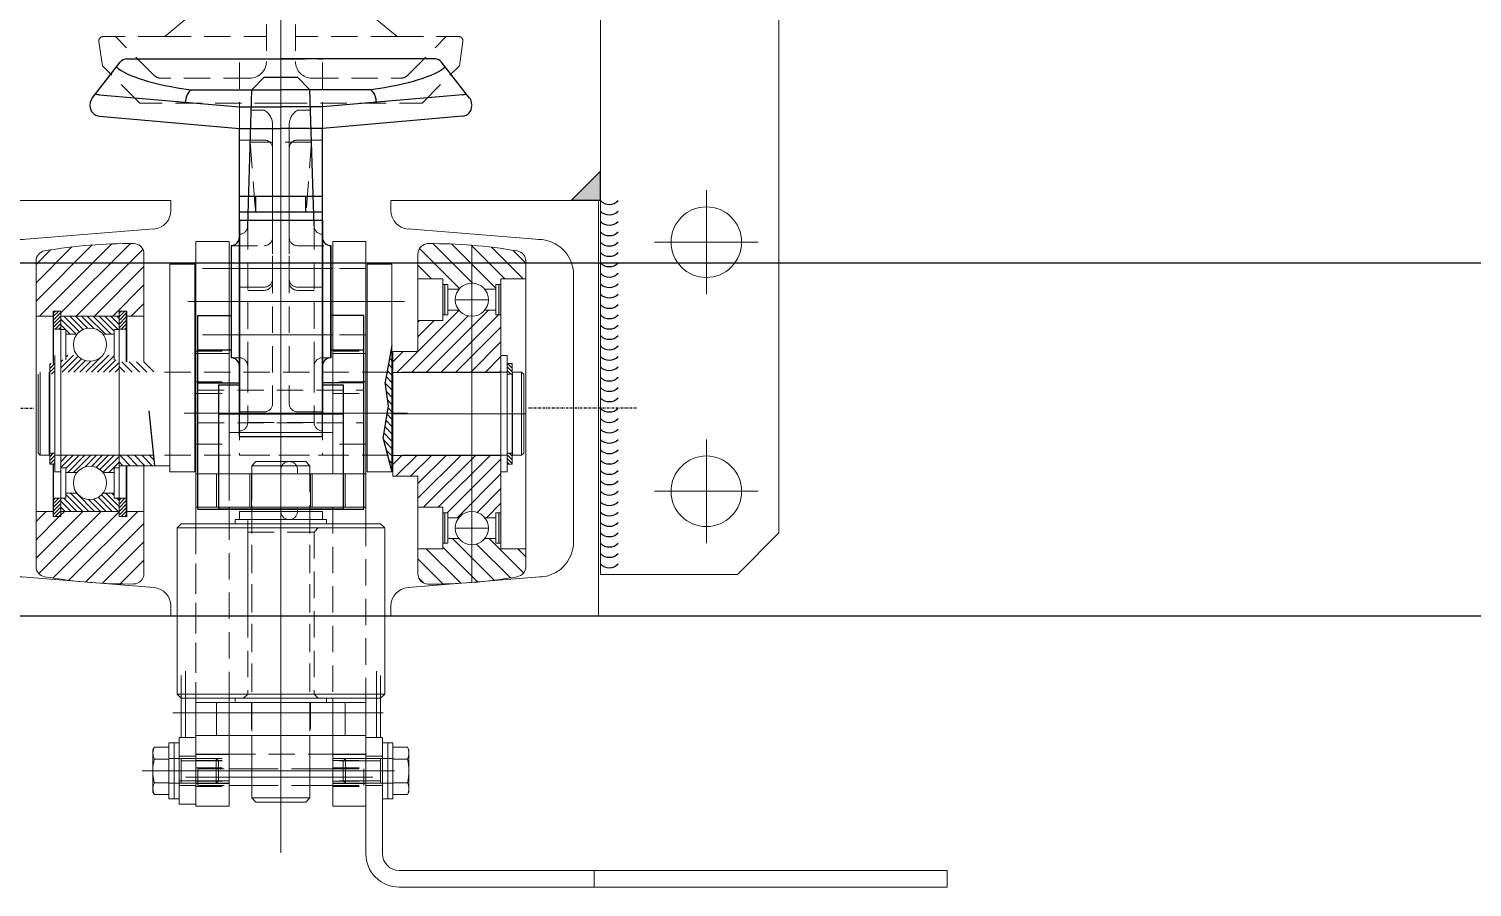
# Model space of a CAD drawing. Header units: inches. Extents: x 702888 to 852715, y 9845 to 271320.
# Drawn here: x 748713.6 to 749061.3, y 92928.7 to 93135.4 of the extents above; entities that cross this region are included whole.
import ezdxf

# ---------------------------------------------------------------- set-up
doc = ezdxf.new("R2010")
doc.units = ezdxf.units.IN
doc.header["$MEASUREMENT"] = 0
for name, pattern in [('DASHDOT', [1, 0.5, -0.25, 0, -0.25]), ('GESTRICHELT2', [9.525, 6.35, -3.175]), ('MITTE2', [725.805, 483.87, -80.645, 80.645, -80.645])]:
    doc.linetypes.add(name, pattern=pattern)
doc.layers.get('0').update_dxf_attribs({"lineweight": 5})
for name, color, linetype, lineweight in [('1', 252, 'Continuous', 9), ('DUENN', 1, 'Continuous', 0), ('MITTE', 1, 'MITTE2', 0), ('UNSICHTBAR', 1, 'GESTRICHELT2', 0), ('VERBINDUNGSELEMENTE', 5, 'Continuous', 0), ('VOLLINIE', 7, 'Continuous', 0), ('VOLLLINIE', 7, 'Continuous', 0)]:
    doc.layers.add(name, color=color, linetype=linetype, lineweight=lineweight)
for name, color, linetype in [('ACHSEN', 1, 'DASHDOT'), ('Conveyor_PF 1', 30, 'Continuous'), ('DÜNN', 1, 'Continuous'), ('Mitnehmerklinke', 84, 'Continuous'), ('Rückhalteklinke', 6, 'Continuous'), ('SCHRAFFUR', 1, 'Continuous'), ('Schweißnahht', 7, 'Continuous')]:
    doc.layers.add(name, color=color, linetype=linetype)
pattern_1 = [(135, (-8764.7018, 6422.4014), (-0.88388348, -0.88388348), [])]

# ---------------------------------------------------------------- blocks, each defined once
blk = doc.blocks.new('Y56U56')
at = {"layer": 'Conveyor_PF 1'}
for p, q in [((742334.36, 93079.03, 29355.5), (747650.01, 93079.03)), ((742334.36, 92994.03, 29355.5), (747650.01, 92994.03))]:
    blk.add_line(p, q, dxfattribs=at)
blk = doc.blocks.new('Kettenmit_Ansicht')
for p, q in [((-3.5, 14.32), (-3, 14.32)), ((-3.5, 14.3), (-3.5, -44.58)), ((0, 17), (-3, 17)), ((-3, 17), (-3, 14.32)), ((-3, 14.32), (-3, -44.5)), ((0, 17), (3, 17)), ((0, 14.74), (0, -85)), ((3, 17), (3, 14.32)), ((3, 14.32), (3.3, 14.32)), ((3, 14.32), (3.5, 14.32)), ((3, 14.32), (3, -44.5)), ((3.5, 14.3), (3.5, -44.76)), ((-3.3, 7.5), (3, 7.5)), ((-3, 4), (3, 4)), ((-5.12, 0), (4.66, 0)), ((-3.3, -7.5), (3.3, -7.5)), ((-3.3, -7.88), (3.3, -7.88)), ((-3, -37.95), (3, -37.95)), ((-3.5, -45), (-3.5, -45.24)), ((-3.5, -45), (-3.5, -73)), ((-3.5, -45), (-3.5, -46.84)), ((3.5, -45), (3.5, -45.24)), ((3.5, -45), (3.5, -73)), ((-28, -67), (-4.93, -47.64)), ((-3.5, -45.24), (-3.5, -45.24)), ((3.5, -45.24), (3.5, -45.24)), ((28, -67), (4.93, -47.64)), ((-43.84, -68.14), (-43, -74)), ((-28, -67), (-42.85, -67)), ((-30.42, -76.41), (-39.84, -67)), ((-28, -67), (-3.5, -67)), ((28, -67), (3.5, -67)), ((28, -67), (42.85, -67)), ((30.42, -76.41), (39.84, -67)), ((43.84, -68.14), (43, -74)), ((-34, -83), (-43, -74)), ((34, -83), (43, -74)), ((-7.5, -77), (-29.01, -77)), ((7.5, -77), (29.01, -77)), ((0, -83), (-34, -83)), ((0, -83), (34, -83))]:
    blk.add_line(p, q)
for centre, radius, start, end in [((-7.5, -44.58), 4, 310, 0), ((-3.5, -44.5), 0.5, 270, 0), ((3.5, -44.5), 0.5, 180, 270), ((7.5, -44.58), 4, 180, 230), ((-42.85, -68), 1, 90, 188.1301), ((42.85, -68), 1, 351.8699, 90), ((-7.5, -73), 4, 270, 0), ((7.5, -73), 4, 180, 270), ((-29.01, -75), 2, 225, 270), ((29.01, -75), 2, 270, 315)]:
    blk.add_arc(centre, radius, start, end)
blk = doc.blocks.new('Mitnehmerklinke_Ansicht_375')
for p, q in [((-45.47, 49.04), (-38.73, 57.71)), ((-37.15, 58.48), (0, 58.48)), ((37.15, 58.48), (0, 58.48)), ((45.47, 49.04), (38.73, 57.71)), ((-43.72, 49.84), (-10, 46.89)), ((-21.72, 51.02), (0, 51.02)), ((-21.72, 51.02), (0, 51.02)), ((21.72, 51.02), (0, 51.02)), ((21.72, 51.02), (0, 51.02)), ((43.72, 49.84), (10, 46.89)), ((-10, 46.89), (0, 46.89)), ((10, 46.89), (0, 46.89)), ((-43.72, 44.66), (-10, 41.71)), ((43.72, 44.66), (10, 41.71)), ((-10, 25.15), (-10, 41.71)), ((-10, 41.71), (0, 41.71)), ((-10, 41.71), (0, 41.71)), ((10, 41.71), (0, 41.71)), ((10, 25.15), (10, 41.71)), ((-10, 25.43), (10, 25.43)), ((-10, -32.45), (-10, 25.15)), ((-6, 21.61), (-6, 25.43)), ((6, 21.61), (6, 25.43)), ((10, -32.45), (10, 25.15)), ((-10, 21.61), (10, 21.61)), ((-6, 21.61), (6, 21.61)), ((-12, 13.5), (-12, -13.5)), ((12, 13.5), (12, -13.5)), ((-20, -3.31), (-12, -3.31)), ((-20, -29.19), (-20, -3.31)), ((20, -3.31), (12, -3.31)), ((20, -29.19), (20, -3.31)), ((-20, -11.57), (-12, -11.57)), ((12, -11.57), (20, -11.57)), ((-20, -50), (-20, -19.57)), ((-20, -19.57), (-10, -19.57)), ((20, -19.57), (10, -19.57)), ((20, -50), (20, -19.57)), ((-10, -32.45), (10, -32.45)), ((-20, -50), (20, -50)), ((-20, -50), (20, -50))]:
    blk.add_line(p, q)
for centre, radius, start, end in [((-37.15, 56.48), 2, 90, 142.1326), ((37.15, 56.48), 2, 37.8674, 90), ((-43.5, 47.5), 2.5, 135, 180), ((-43.5, 52.33), 2.5, 242.8866, 265), ((-19.12, 48.18), 3.85, 132.5911, 183.4509), ((19.12, 48.18), 3.85, 356.5491, 47.4089), ((43.5, 52.33), 2.5, 275, 297.1134), ((43.5, 47.5), 2.5, 0, 45), ((-43.5, 47.15), 2.5, 180, 265), ((43.5, 47.15), 2.5, 275, 0), ((-12, 15.5), 2, 270, 360), ((12, 15.5), 2, 180, 270), ((-12, -15.5), 2, 360, 90), ((12, -15.5), 2, 90, 180)]:
    blk.add_arc(centre, radius, start, end)
blk.add_ellipse((0, 58.77), major_axis=(-40.87, 0), ratio=0.224027, start_param=0.24642, end_param=1.010458)
at = {"extrusion": (0, 0, -1)}
blk.add_ellipse((0, 58.77), major_axis=(40.87, 0), ratio=0.224027, start_param=0.24642, end_param=1.010458, dxfattribs=at)
at = {"layer": 'MITTE'}
for p, q in [((0, -45.76), (0, 62.18)), ((-46, 47.15), (-46, 47.5)), ((46, 47.15), (46, 47.5)), ((16.32, 0), (-19.49, 0))]:
    blk.add_line(p, q, dxfattribs=at)
at = {"layer": 'UNSICHTBAR'}
for p, q in [((-10, 41.71), (-10, 58.41)), ((-10, 58.41), (10, 58.41)), ((10, 41.71), (10, 58.41)), ((-4, 38.93), (-10, 38.93)), ((10, 38.93), (4, 38.93)), ((-2, 36.93), (-2, -24.57)), ((2, 36.93), (2, -24.54)), ((12, 8), (-12, 8)), ((-4, 3.5), (-10, 3.5)), ((10, 3.5), (4, 3.5)), ((12, -8), (-12, -8)), ((-20, -21.33), (20, -21.33)), ((-10, -26.54), (-4, -26.54)), ((4, -26.54), (10, -26.54)), ((-20, -29.19), (20, -29.19))]:
    blk.add_line(p, q, dxfattribs=at)
for centre, start, end in [((-4, 36.93), 360, 90), ((4, 36.93), 90, 180), ((-4, 5.5), 270, 360), ((4, 5.5), 180, 270), ((-4, -24.54), 270, 360), ((4, -24.54), 180, 270)]:
    blk.add_arc(centre, 2, start, end, dxfattribs=at)
blk = doc.blocks.new('Rückhalteklinke_Ansicht_375')
for p, q in [((-7, 51.05), (-4, 54.05)), ((-4, 54.05), (4, 54.05)), ((7, 51.05), (4, 54.05)), ((-8, 18.23), (-7, 51.05)), ((8, 18.23), (7, 51.05)), ((-10, 19.62), (10, 19.62)), ((-10, 19.62), (-10, 15.5)), ((-8, 18.23), (-8, 19.62)), ((8, 18.89), (8, 19.62)), ((10, 19.62), (10, 15.5)), ((10, 19.62), (10, 15.5)), ((-10, 15.5), (-10, -15.5)), ((10, 15.5), (10, -15.5)), ((-12, 13.5), (-12, -13.5)), ((-12, 13.5), (-12, 13.5)), ((12, -13.5), (12, 13.5)), ((12, 13.5), (12, 13.5)), ((-12, -13.5), (-12, -13.5)), ((12, -13.5), (12, -13.5)), ((-10, -15.5), (-10, -27)), ((10, -15.5), (10, -27)), ((-15, -20), (-15, -50)), ((-15, -20), (-10, -20)), ((10, -20), (15, -20)), ((15, -20), (15, -50)), ((-15, -27), (15, -27)), ((15, -50), (-15, -50))]:
    blk.add_line(p, q)
for centre, start, end in [((-12, 15.5), 270, 0), ((12, 15.5), 180, 270), ((-12, -15.5), 0, 90), ((12, -15.5), 90, 180)]:
    blk.add_arc(centre, 2, start, end)
at = {"layer": 'MITTE'}
for p, q in [((0, -13.71), (0, 12.62)), ((-16.34, 0), (15.07, 0)), ((12, 0), (-12, 0))]:
    blk.add_line(p, q, dxfattribs=at)
at = {"layer": 'UNSICHTBAR'}
for p, q in [((-7.14, 46.11), (-4, 46.11)), ((4, 46.11), (7.14, 46.11)), ((7.14, 46.11), (4, 46.11)), ((-2, 42.61), (-2, 15.48)), ((2, 42.61), (2, 15.48)), ((-7.4, 38.45), (-6, 20.08)), ((7.36, 38.45), (-7.36, 38.45)), ((7.4, 38.45), (6, 20.08)), ((-8, 18.89), (-8, -15.5)), ((8, 18.89), (8, -15.5)), ((-2, 4.72), (-2, 15.48)), ((2, 4.72), (2, 15.48)), ((-12, 13.48), (-4, 13.48)), ((4, 13.48), (12, 13.48)), ((-12, 8), (12, 8)), ((-8, 2.72), (-4, 2.72)), ((4, 2.72), (8, 2.72)), ((-12, -8), (12, -8)), ((-12, -13.5), (-10, -13.5)), ((12, -13.5), (10, -13.5)), ((-8, -15.5), (-8, -29.14)), ((8, -15.5), (8, -29.14)), ((-10, -27), (-10, -37)), ((10, -27), (10, -37)), ((-8, -29.14), (8, -29.14)), ((-10, -37), (10, -37))]:
    blk.add_line(p, q, dxfattribs=at)
for centre, radius, start, end in [((-6.06, 42.61), 4.06, 0, 59.4898), ((6.06, 42.61), 4.06, 120.5102, 180), ((-10, 18.23), 2, 270, 0), ((10, 18.23), 2, 180, 270), ((-4, 15.48), 2, 270, 0), ((4, 15.48), 2, 180, 270), ((-4, 4.72), 2, 270, 0), ((4, 4.72), 2, 180, 270), ((-10, -15.5), 2, 0, 90), ((10, -15.5), 2, 90, 180), ((-10, -29.14), 2, 270, 0), ((10, -29.14), 2, 180, 270)]:
    blk.add_arc(centre, radius, start, end, dxfattribs=at)
blk = doc.blocks.new('Laufrolle Stahl')
at = {"layer": 'DÜNN'}
h = blk.add_hatch(dxfattribs=at)
h.set_pattern_fill('ANSI31', color=256, scale=25, style=0)
h.paths.add_polyline_path([(-6, 38.5, 0.411891), (-8.48, 41, 0.021941), (-19, 40.62, 0.022958), (-29.93, 39.24, 0.364793), (-32, 36.77), (-32, 32.5), (-26, 32.5), (-26, 31.15), (-24.8, 31.15), (-24.8, 30), (-22.12, 30, -0.480384), (-15.88, 30), (-13.2, 30), (-13.2, 31.15), (-12, 31.15), (-12, 32.5), (-6, 32.5)])
h.paths.add_polyline_path([(-6, -32.5), (-12, -32.5), (-12, -31.15), (-13.2, -31.15), (-13.2, -30), (-15.88, -30, -0.480384), (-22.12, -30), (-24.8, -30), (-24.8, -31.15), (-26, -31.15), (-26, -32.5), (-32, -32.5), (-32, -36.77, 0.364793), (-29.93, -39.24, 0.022958), (-19, -40.62, 0.021941), (-8.48, -41, 0.411891), (-6, -38.5)])
h = blk.add_hatch(dxfattribs=at)
h.set_pattern_fill('ANSI31', color=256, scale=20, angle=90, style=0)
h.paths.add_polyline_path([(-19, 23.5, -0.227735), (-22.12, 25), (-24.8, 25), (-24.8, 23.85), (-26, 23.85), (-26, 10), (-19, 10)])
h.paths.add_polyline_path([(0, 15), (-6, 15), (-6, 22.5), (-12, 22.5), (-12, 23.85), (-13.2, 23.85), (-13.2, 25), (-15.88, 25, -0.227735), (-19, 23.5), (-19, 10), (0, 10)])
h.paths.add_polyline_path([(-19, -10), (-26, -10), (-26, -23.85), (-24.8, -23.85), (-24.8, -25), (-22.12, -25, -0.227735), (-19, -23.5)])
h.paths.add_polyline_path([(0, -10), (-19, -10), (-19, -23.5, -0.227735), (-15.88, -25), (-13.2, -25), (-13.2, -23.85), (-12, -23.85), (-12, -22.5), (-6, -22.5), (-6, -15), (0, -15)])
at = {"layer": 'MITTE'}
for p, q in [((-19, 40.62), (-19, -40.62)), ((-23, 27.5), (-15, 27.5)), ((-32, 0), (0, 0)), ((-23, -27.5), (-15, -27.5))]:
    blk.add_line(p, q, dxfattribs=at)
at = {"layer": 'VOLLINIE'}
for p, q in [((-6, 38.5), (-6, 15)), ((-32, 36.77), (-32, 0)), ((-32, 32.5), (-26, 32.5)), ((-26, -23.5), (-26, 32.5)), ((-26, -23.5), (-26, 32.5)), ((-26, -23.5), (-26, 32.5)), ((-26, -32.5), (-26, 32.5)), ((-12, 22.5), (-12, 32.5)), ((-12, 22.5), (-12, 32.5)), ((-6, 32.5), (-12, 32.5)), ((-24.8, 31.15), (-26, 31.15)), ((-24.8, 23.85), (-24.8, 31.15)), ((-24.8, 30), (-22.12, 30)), ((-13.2, 30), (-15.88, 30)), ((-13.2, 23.85), (-13.2, 31.15)), ((-13.2, 31.15), (-12, 31.15)), ((-24.8, 25), (-22.12, 25)), ((-24.8, 25), (-22.12, 25)), ((-13.2, 25), (-15.88, 25)), ((-24.8, 23.85), (-26, 23.85)), ((-24.8, 23.85), (-26, 23.85)), ((-13.2, 23.85), (-12, 23.85)), ((-6, 22.5), (-12, 22.5)), ((-6, 15), (0, 15)), ((0, 15), (0, -15)), ((-26, 10), (0, 10)), ((-32, -36.77), (-32, 0)), ((-26, -10), (0, -10)), ((-6, -38.5), (-6, -15)), ((-6, -15), (0, -15)), ((-24.8, -23.85), (-26, -23.85)), ((-24.8, -23.85), (-26, -23.85)), ((-24.8, -23.85), (-24.8, -31.15)), ((-13.2, -23.85), (-13.2, -31.15)), ((-13.2, -23.85), (-12, -23.85)), ((-12, -22.5), (-12, -32.5)), ((-6, -22.5), (-12, -22.5)), ((-12, -23.35), (-12, -31.15)), ((-24.8, -25), (-22.12, -25)), ((-24.8, -25), (-22.12, -25)), ((-13.2, -25), (-15.88, -25)), ((-24.8, -31.15), (-26, -31.15)), ((-24.8, -30), (-22.12, -30)), ((-13.2, -30), (-15.88, -30)), ((-13.2, -31.15), (-12, -31.15)), ((-32, -32.5), (-26, -32.5)), ((-32, -32.5), (-26, -32.5)), ((-6, -32.5), (-12, -32.5))]:
    blk.add_line(p, q, dxfattribs=at)
for centre in [(-19, 27.5), (-19, -27.5)]:
    blk.add_circle(centre, 4, dxfattribs=at)
for centre, radius, start, end in [((-29.5, 36.77), 2.5, 99.8336, 180), ((-9.43, -79), 120, 94.573, 99.8336), ((-9.43, -79), 120, 89.5453, 94.573), ((-8.5, 38.5), 2.5, 0, 89.5453), ((-29.5, -36.77), 2.5, 180, 260.1664), ((-9.43, 79), 120, 260.1664, 265.427), ((-9.43, 79), 120, 265.427, 270.4547), ((-8.5, -38.5), 2.5, 270.4547, 0)]:
    blk.add_arc(centre, radius, start, end, dxfattribs=at)
blk = doc.blocks.new('375.4.D19')
for p, q in [((-25.5, 31.15), (-25.5, 23.85)), ((-12.5, 31.15), (-12.5, 23.85)), ((-25.5, -31.15), (-25.5, -23.85)), ((-12.5, -31.15), (-12.5, -23.85))]:
    blk.add_line(p, q)
at = {"color": 5}
for points in [[(-26, 31.15), (-25.5, 31.15), (-25.5, 23.85)], [(-25.5, 23.85), (-26, 23.85), (-26, 31.15)], [(-12, 31.15), (-12.5, 31.15), (-12.5, 23.85)], [(-12.5, 23.85), (-12, 23.85), (-12, 31.15)], [(-26, -31.15), (-25.5, -31.15), (-25.5, -23.85)], [(-25.5, -23.85), (-26, -23.85), (-26, -31.15)], [(-12, -31.15), (-12.5, -31.15), (-12.5, -23.85)], [(-12.5, -23.85), (-12, -23.85), (-12, -31.15)]]:
    blk.add_solid(points, dxfattribs=at)
at = {"layer": 'DÜNN'}
blk.add_blockref('Laufrolle Stahl', (0, 0), dxfattribs=at)
blk = doc.blocks.new('A$C23AC345D')
at = {"layer": 'SCHRAFFUR'}
h = blk.add_hatch(dxfattribs=at)
h.set_pattern_fill('ANSI31', color=256, scale=25, style=0)
h.set_pattern_definition([(45, (-784.8395, 1156.9522), (-2.209709, 2.209709), [])])
h.paths.add_polyline_path([(117.43, 222.53), (117.43, 223.78), (119.28, 223.78), (119.28, 222.53), (123.43, 222.53), (123.43, 237.53, 0.411891), (120.95, 240.03, 0.021941), (110.43, 239.65, 0.022958), (99.51, 238.27, 0.364793), (97.43, 235.81), (97.43, 222.53), (101.58, 222.53), (101.58, 223.78), (103.43, 223.78), (103.43, 222.53)])
h.paths.add_polyline_path([(110.43, 158.42, 0.021941), (120.95, 158.04, 0.411891), (123.43, 160.54), (123.43, 175.53), (119.28, 175.53), (119.28, 174.28), (117.43, 174.28), (117.43, 175.53), (103.43, 175.53), (103.43, 174.28), (101.58, 174.28), (101.58, 175.53), (97.43, 175.53), (97.43, 162.26, 0.364793), (99.51, 159.8, 0.022958)])
h = blk.add_hatch(dxfattribs=at)
h.set_pattern_fill('ANSI31', color=256, scale=10, angle=90, style=0)
h.set_pattern_definition(pattern_1)
edge = h.paths.add_edge_path()
edge.add_line((183.18, 215.49), (181.51, 206.68))
edge.add_line((182.35, 200.96), (181.51, 206.68))
edge.add_line((181.07, 193.11), (182.35, 200.96))
edge.add_line((181.07, 193.11), (183.18, 185.03))
edge.add_line((183.18, 235.03), (183.18, 185.03))
h = blk.add_hatch(dxfattribs=at)
h.set_pattern_fill('ANSI31', color=256, scale=5, style=0)
h.set_pattern_definition([(45, (-784.8395, 1156.9522), (-0.44194174, 0.44194174), [])])
h.paths.add_polyline_path([(103.43, 223.78), (101.68, 223.78), (101.68, 219.38), (103.43, 219.38)])
h.paths.add_polyline_path([(119.18, 223.78), (117.43, 223.78), (117.43, 219.38), (119.18, 219.38)])
h.paths.add_polyline_path([(103.43, 178.68), (101.68, 178.68), (101.68, 174.28), (103.43, 174.28)])
h.paths.add_polyline_path([(119.18, 178.68), (117.43, 178.68), (117.43, 174.28), (119.18, 174.28)])
h = blk.add_hatch(dxfattribs=at)
h.set_pattern_fill('ANSI31', color=256, scale=8, angle=90, style=0)
h.set_pattern_definition([(135, (-784.8395, 1156.9522), (-0.7071068, -0.7071068), [])])
h.paths.add_polyline_path([(117.43, 222.53), (103.43, 222.53), (103.43, 219.33), (104.63, 219.33), (104.63, 218.18), (107.31, 218.18, -0.480384), (113.55, 218.18), (116.23, 218.18), (116.23, 219.33), (117.43, 219.33)])
h.paths.add_polyline_path([(117.43, 178.73), (116.23, 178.73), (116.23, 179.88), (113.55, 179.88, -0.480384), (107.31, 179.88), (104.63, 179.88), (104.63, 178.73), (103.43, 178.73), (103.43, 175.53), (117.43, 175.53)])
h = blk.add_hatch(dxfattribs=at)
h.set_pattern_fill('ANSI31', color=256, scale=8, style=0)
h.set_pattern_definition([(45, (-784.8395, 1156.9522), (-0.7071068, 0.7071068), [])])
h.paths.add_polyline_path([(117.43, 212.03), (116.23, 212.03), (116.23, 213.18), (113.55, 213.18, -0.480384), (107.31, 213.18), (104.63, 213.18), (104.63, 212.03), (103.43, 212.03), (103.43, 209.03), (117.43, 209.03)])
h.paths.add_polyline_path([(117.43, 189.03), (103.43, 189.03), (103.43, 186.03), (104.63, 186.03), (104.63, 184.88), (107.31, 184.88, -0.480384), (113.55, 184.88), (116.23, 184.88), (116.23, 186.03), (117.43, 186.03)])
h = blk.add_hatch(dxfattribs=at)
h.set_pattern_fill('ANSI31', color=256, scale=5, style=0)
h.set_pattern_definition([(45, (-8764.20183, 6422.4014), (-0.44194174, 0.44194174), [])])
h.paths.add_polyline_path([(101.93, 211.13), (100.73, 211.13), (100.73, 208.53), (101.93, 208.53)])
h.paths.add_polyline_path([(100.73, 186.93), (101.93, 186.93), (101.93, 189.53), (100.73, 189.53)])
h = blk.add_hatch(dxfattribs=at)
h.set_pattern_fill('ANSI31', color=256, scale=10, angle=90, style=0)
h.set_pattern_definition(pattern_1)
h.paths.add_polyline_path([(125.84, 209.03), (124.97, 211.53), (117.43, 211.53), (117.43, 209.03)])
h.paths.add_polyline_path([(125.95, 186.53), (125.7, 189.03), (117.43, 189.03), (117.43, 186.53)])
h = blk.add_hatch(dxfattribs=at)
h.set_pattern_fill('ANSI31', color=256, scale=5, style=0)
h.set_pattern_definition([(135, (9077.0667, 6422.4014), (0.44194174, 0.44194174), [])])
h.paths.add_polyline_path([(210.93, 211.13), (212.13, 211.13), (212.13, 208.53), (210.93, 208.53)])
h.paths.add_polyline_path([(212.13, 186.93), (210.93, 186.93), (210.93, 189.53), (212.13, 189.53)])
for p, q in [((135.93, 240.53), (143.93, 240.53)), ((168.93, 240.53), (176.93, 240.53)), ((98.43, 209.03), (98.43, 189.03)), ((214.43, 209.03), (214.93, 208.53)), ((214.43, 209.03), (214.43, 189.03)), ((97.93, 208.53), (97.93, 189.53)), ((214.93, 208.53), (214.93, 189.53)), ((97.93, 189.53), (98.43, 189.03)), ((214.93, 189.53), (214.43, 189.03)), ((156.43, 185.53), (156.43, 184.53)), ((135.93, 129.53), (176.93, 129.53)), ((135.93, 121.53), (176.93, 121.53)), ((143.93, 113.53), (149.43, 113.53)), ((163.43, 113.53), (168.93, 113.53)), ((143.93, 109.53), (149.43, 109.53)), ((163.43, 109.53), (168.93, 109.53)), ((135.93, 104.53), (143.93, 104.53)), ((135.93, 104.53), (143.93, 104.53)), ((168.93, 104.53), (176.93, 104.53)), ((168.93, 104.53), (176.93, 104.53)), ((176.93, 93.03), (176.93, 104.53)), ((184.93, 89.03), (316.93, 89.03)), ((184.93, 85.03), (316.93, 85.03))]:
    blk.add_line(p, q)
at = {"layer": 'DUENN'}
for p, q in [((132.43, 116.03), (132.43, 110.03)), ((141.43, 115.43), (132.43, 115.43)), ((171.43, 115.43), (180.43, 115.43)), ((180.43, 116.03), (180.43, 110.03)), ((143.93, 110.63), (131.93, 110.63)), ((141.43, 110.63), (132.43, 110.63)), ((171.43, 110.63), (180.43, 110.63))]:
    blk.add_line(p, q, dxfattribs=at)
at = {"layer": 'DÜNN'}
for p, q in [((183.18, 215.49), (181.51, 206.68)), ((182.35, 200.96), (181.51, 206.68)), ((124.62, 199.75), (125.95, 186.53)), ((181.07, 193.11), (182.35, 200.96)), ((181.07, 193.11), (183.18, 185.03)), ((135.93, 117.03), (143.93, 117.03)), ((168.93, 117.03), (176.93, 117.03)), ((135.93, 110.03), (143.93, 110.03)), ((168.93, 110.03), (176.93, 110.03))]:
    blk.add_line(p, q, dxfattribs=at)
at = {"layer": 'MITTE'}
for p, q in [((156.43, 451.86), (156.43, 151.86)), ((156.43, 412.11), (156.43, 151.86)), ((156.43, 245.88), (156.43, 100.78)), ((156.43, 240.85), (156.43, 93.27)), ((156.43, 240.85), (156.43, 93.27)), ((133.98, 226.03), (178.46, 226.03)), ((134.35, 226.03), (186.18, 226.03)), ((186.92, 199.21), (133.09, 199.21)), ((148.93, 184.53), (148.93, 176.53)), ((148.93, 184.53), (148.93, 176.53)), ((149.33, 184.53), (149.33, 176.53)), ((163.53, 184.53), (163.53, 176.53)), ((163.93, 184.53), (163.93, 176.53)), ((163.93, 184.53), (163.93, 176.53)), ((148.43, 151.36), (148.43, 173.36)), ((130.42, 127.03), (181.07, 127.03)), ((148.14, 113.03), (122.99, 113.03)), ((148.14, 113.03), (122.99, 113.03)), ((148.14, 113.03), (122.99, 113.03)), ((130.42, 113.03), (181.07, 113.03)), ((133.45, 111.53), (145.72, 111.53)), ((147.93, 113.03), (135.93, 113.03)), ((135.93, 111.53), (176.93, 111.53)), ((167.17, 111.53), (178.54, 111.53)), ((168.52, 113.03), (183.78, 113.03))]:
    blk.add_line(p, q, dxfattribs=at)
at = {"layer": 'UNSICHTBAR'}
for p, q in [((143.93, 234.03), (135.93, 234.03)), ((143.93, 234.03), (135.93, 234.03)), ((176.93, 234.03), (168.93, 234.03)), ((176.93, 234.03), (168.93, 234.03)), ((143.93, 218.03), (135.93, 218.03)), ((143.93, 218.03), (135.93, 218.03)), ((176.93, 218.03), (168.93, 218.03)), ((176.93, 218.03), (168.93, 218.03)), ((135.93, 214.13), (143.93, 214.13)), ((168.93, 214.13), (176.93, 214.13)), ((210.93, 209.03), (125.84, 209.03)), ((135.93, 206.71), (143.93, 206.71)), ((176.93, 206.71), (168.93, 206.71)), ((135.93, 203.93), (143.93, 203.93)), ((168.93, 203.93), (176.93, 203.93)), ((135.93, 191.71), (143.93, 191.71)), ((176.93, 191.71), (168.93, 191.71)), ((210.93, 189.03), (125.7, 189.03)), ((209.43, 189.03), (195.43, 189.03)), ((143.93, 184.53), (143.93, 130.53)), ((149.43, 186.53), (149.43, 121.53)), ((149.43, 184.53), (149.43, 176.53)), ((156.43, 185.53), (156.43, 177.53)), ((156.43, 185.53), (156.43, 177.53)), ((160.43, 185.53), (160.43, 184.53)), ((163.43, 186.53), (163.43, 121.53)), ((149.43, 176.53), (149.43, 121.53)), ((160.43, 175.53), (160.43, 176.53)), ((163.43, 176.53), (163.43, 121.53)), ((168.93, 176.53), (168.93, 130.53)), ((135.93, 172.53), (135.93, 130.53)), ((135.93, 171.53), (135.93, 130.53)), ((148.43, 170.53), (148.43, 131.53)), ((148.43, 170.53), (164.43, 170.53)), ((165.43, 171.53), (164.43, 170.53)), ((164.43, 170.53), (164.43, 131.53)), ((176.93, 173.53), (176.93, 130.53)), ((132.43, 136.03), (132.43, 130.53)), ((133.43, 137.03), (133.43, 130.53)), ((179.43, 137.03), (179.43, 130.53)), ((180.43, 136.03), (180.43, 131.03)), ((148.43, 131.53), (147.43, 130.53)), ((149.33, 129.53), (149.33, 121.53)), ((149.33, 129.53), (149.33, 121.53)), ((149.33, 129.53), (149.33, 121.53)), ((163.53, 129.53), (163.53, 121.53)), ((163.53, 129.53), (163.53, 121.53)), ((163.53, 129.53), (163.53, 121.53)), ((164.43, 131.53), (165.43, 130.53)), ((135.93, 116.53), (131.93, 116.53)), ((135.93, 116.53), (131.93, 116.53)), ((135.93, 117.03), (143.93, 117.03)), ((135.93, 116.03), (143.93, 116.03)), ((135.93, 116.03), (143.93, 116.03)), ((135.93, 115.53), (143.93, 115.53)), ((135.93, 115.43), (143.93, 115.43)), ((143.93, 117.03), (168.93, 117.03)), ((168.93, 117.03), (176.93, 117.03)), ((176.93, 116.03), (168.93, 116.03)), ((168.93, 116.03), (176.93, 116.03)), ((168.93, 115.53), (176.93, 115.53)), ((176.93, 115.43), (168.93, 115.43)), ((176.93, 116.53), (180.93, 116.53)), ((135.93, 113.78), (143.93, 113.78)), ((136.43, 113.53), (136.43, 109.53)), ((136.43, 113.53), (143.93, 113.53)), ((149.43, 113.53), (163.43, 113.53)), ((168.93, 113.78), (176.93, 113.78)), ((168.93, 113.53), (176.43, 113.53)), ((176.43, 113.53), (176.43, 109.53)), ((135.93, 109.53), (131.93, 109.53)), ((135.93, 109.53), (131.93, 109.53)), ((135.93, 110.63), (143.93, 110.63)), ((135.93, 110.53), (143.93, 110.53)), ((135.93, 110.03), (143.93, 110.03)), ((135.93, 109.28), (143.93, 109.28)), ((136.43, 109.53), (143.93, 109.53)), ((149.43, 109.53), (163.43, 109.53)), ((176.93, 110.63), (168.93, 110.63)), ((168.93, 110.53), (176.93, 110.53)), ((176.93, 110.03), (168.93, 110.03)), ((168.93, 110.03), (176.93, 110.03)), ((168.93, 109.53), (176.43, 109.53)), ((168.93, 109.28), (176.93, 109.28)), ((176.93, 109.53), (180.93, 109.53)), ((176.93, 109.53), (180.93, 109.53))]:
    blk.add_line(p, q, dxfattribs=at)
for centre, start, end in [((158.43, 185.53), 90, 180), ((158.43, 185.53), 0, 90), ((158.43, 175.53), 180, 270), ((158.43, 175.53), 270, 0)]:
    blk.add_arc(centre, 2, start, end, dxfattribs=at)
at = {"layer": 'VERBINDUNGSELEMENTE'}
for p, q in [((125.59, 118.13), (125.94, 118.73)), ((129.43, 118.73), (125.94, 118.73)), ((131.93, 119.78), (129.43, 119.78)), ((129.43, 119.78), (129.43, 106.28)), ((130.68, 119.78), (130.68, 106.28)), ((180.93, 119.78), (183.43, 119.78)), ((182.18, 119.78), (182.18, 106.28)), ((183.43, 119.78), (183.43, 106.28)), ((183.43, 118.73), (186.93, 118.73)), ((187.27, 118.13), (186.93, 118.73)), ((125.59, 107.93), (125.59, 118.13)), ((129.43, 115.88), (125.94, 115.88)), ((140.83, 116.03), (129.43, 116.03)), ((140.83, 110.03), (140.83, 116.03)), ((140.83, 116.03), (141.43, 115.43)), ((141.43, 110.63), (141.43, 115.43)), ((172.03, 116.03), (171.43, 115.43)), ((171.43, 110.63), (171.43, 115.43)), ((172.03, 116.03), (183.43, 116.03)), ((172.03, 110.03), (172.03, 116.03)), ((183.43, 115.88), (186.93, 115.88)), ((187.27, 107.93), (187.27, 118.13)), ((125.59, 107.93), (125.94, 107.33)), ((129.43, 110.18), (125.94, 110.18)), ((140.83, 110.03), (129.43, 110.03)), ((141.43, 110.63), (140.83, 110.03)), ((171.43, 110.63), (172.03, 110.03)), ((172.03, 110.03), (183.43, 110.03)), ((183.43, 110.18), (186.93, 110.18)), ((187.27, 107.93), (186.93, 107.33)), ((129.43, 107.33), (125.94, 107.33)), ((131.93, 106.28), (129.43, 106.28)), ((180.93, 106.28), (183.43, 106.28)), ((183.43, 107.33), (186.93, 107.33))]:
    blk.add_line(p, q, dxfattribs=at)
for centre, radius, start, end in [((128.7, 117.31), 3.1, 152.6734, 207.3266), ((184.17, 117.31), 3.1, 332.6734, 27.3266), ((137.49, 113.03), 11.9, 166.1397, 193.8603), ((175.38, 113.03), 11.9, 346.1397, 13.8603), ((128.7, 108.76), 3.1, 152.6734, 207.3266), ((184.17, 108.76), 3.1, 332.6734, 27.3266)]:
    blk.add_arc(centre, radius, start, end, dxfattribs=at)
at = {"layer": 'VOLLINIE'}
for p, q in [((135.93, 240.53), (135.93, 173.53)), ((143.93, 240.53), (143.93, 184.53)), ((168.93, 240.53), (168.93, 184.53)), ((176.93, 240.53), (176.93, 173.53)), ((123.43, 238.02), (123.43, 211.53)), ((123.43, 237.53), (123.43, 211.53)), ((97.43, 235.81), (97.43, 199.07)), ((129.68, 235.03), (129.68, 185.03)), ((129.68, 235.03), (135.68, 235.03)), ((135.68, 235.03), (135.68, 185.03)), ((135.93, 233.53), (135.93, 218.53)), ((143.93, 234.03), (168.93, 234.03)), ((176.93, 233.53), (176.93, 218.53)), ((177.18, 235.03), (177.18, 185.03)), ((177.18, 235.03), (183.18, 235.03)), ((183.18, 235.03), (183.18, 185.03)), ((101.58, 211.13), (101.58, 223.78)), ((103.43, 223.78), (101.58, 223.78)), ((101.68, 211.13), (101.68, 223.78)), ((103.43, 174.28), (103.43, 223.78)), ((117.43, 174.28), (117.43, 223.78)), ((117.43, 223.78), (119.28, 223.78)), ((119.18, 211.53), (119.18, 223.78)), ((119.28, 211.53), (119.28, 223.78)), ((101.58, 222.53), (97.43, 222.53)), ((103.43, 219.38), (101.68, 219.38)), ((103.43, 175.53), (103.43, 222.53)), ((103.43, 222.53), (117.43, 222.53)), ((104.63, 219.33), (103.43, 219.33)), ((104.63, 212.03), (104.63, 219.33)), ((116.23, 212.03), (116.23, 219.33)), ((116.23, 219.33), (117.43, 219.33)), ((117.43, 219.38), (119.18, 219.38)), ((119.28, 222.53), (123.43, 222.53)), ((104.63, 218.18), (107.31, 218.18)), ((116.23, 218.18), (113.55, 218.18)), ((143.93, 218.03), (168.93, 218.03)), ((101.93, 185.03), (101.93, 213.03)), ((135.93, 214.03), (135.93, 204.03)), ((135.93, 213.53), (143.93, 213.53)), ((168.93, 213.53), (176.93, 213.53)), ((176.93, 214.03), (176.93, 204.03)), ((210.93, 213.03), (209.43, 213.03)), ((209.43, 185.03), (209.43, 213.03)), ((210.93, 185.03), (210.93, 213.03)), ((100.63, 189.03), (100.63, 209.03)), ((100.63, 189.03), (100.63, 209.03)), ((100.73, 186.93), (100.73, 211.13)), ((210.93, 209.03), (187.03, 209.03)), ((212.13, 211.13), (210.93, 211.13)), ((212.13, 186.93), (212.13, 211.13)), ((212.23, 189.03), (212.23, 209.03)), ((214.43, 209.03), (212.23, 209.03)), ((212.23, 189.03), (212.23, 209.03)), ((212.23, 208.53), (210.93, 208.53)), ((97.43, 162.26), (97.43, 199)), ((143.93, 194.53), (168.93, 194.53)), ((98.43, 189.03), (100.63, 189.03)), ((100.63, 189.53), (101.93, 189.53)), ((101.93, 189.03), (125.7, 189.03)), ((103.43, 189.03), (117.43, 189.03)), ((210.93, 189.03), (187.17, 189.03)), ((212.23, 189.53), (210.93, 189.53)), ((214.43, 189.03), (212.23, 189.03)), ((100.73, 186.93), (101.93, 186.93)), ((101.58, 174.28), (101.58, 186.93)), ((101.68, 174.28), (101.68, 186.93)), ((101.93, 185.03), (103.43, 185.03)), ((104.63, 186.03), (103.43, 186.03)), ((104.63, 186.03), (104.63, 178.73)), ((104.63, 184.88), (107.31, 184.88)), ((116.23, 184.88), (113.55, 184.88)), ((116.23, 186.03), (116.23, 178.73)), ((116.23, 186.03), (117.43, 186.03)), ((117.43, 186.53), (129.68, 186.53)), ((119.18, 174.28), (119.18, 186.53)), ((119.28, 174.28), (119.28, 186.53)), ((123.43, 160.54), (123.43, 186.53)), ((129.68, 185.03), (135.68, 185.03)), ((135.93, 184.53), (176.93, 184.53)), ((140.93, 184.53), (140.93, 176.53)), ((150.43, 187.53), (149.43, 186.53)), ((149.43, 186.53), (163.43, 186.53)), ((149.43, 186.53), (149.43, 184.53)), ((150.43, 187.53), (162.43, 187.53)), ((156.43, 185.53), (156.43, 184.53)), ((158.43, 187.53), (158.43, 187.53)), ((158.43, 187.53), (158.43, 187.53)), ((160.43, 185.53), (160.43, 184.53)), ((163.43, 186.53), (162.43, 187.53)), ((163.43, 186.53), (163.43, 184.53)), ((171.93, 184.53), (171.93, 176.53)), ((177.18, 185.03), (183.18, 185.03)), ((210.93, 185.03), (209.43, 185.03)), ((212.13, 186.93), (210.93, 186.93)), ((103.43, 178.68), (101.68, 178.68)), ((104.63, 178.73), (103.43, 178.73)), ((104.63, 179.88), (107.31, 179.88)), ((116.23, 179.88), (113.55, 179.88)), ((116.23, 178.73), (117.43, 178.73)), ((117.43, 178.68), (119.18, 178.68)), ((101.58, 175.53), (97.43, 175.53)), ((103.43, 174.28), (101.58, 174.28)), ((103.43, 175.53), (117.43, 175.53)), ((117.43, 174.28), (119.28, 174.28)), ((119.28, 175.53), (123.43, 175.53)), ((135.93, 176.53), (176.93, 176.53)), ((140.93, 176.53), (168.93, 176.53)), ((140.93, 176.53), (168.93, 176.53)), ((140.93, 176.53), (171.93, 176.53)), ((143.93, 176.53), (143.93, 172.53)), ((146.43, 175.53), (166.43, 175.53)), ((146.43, 175.53), (146.43, 173.53)), ((156.43, 175.53), (156.43, 176.53)), ((156.43, 175.53), (156.43, 176.53)), ((160.43, 175.53), (160.43, 176.53)), ((166.43, 175.53), (166.43, 173.53)), ((168.93, 176.53), (168.93, 172.53)), ((131.43, 171.53), (132.43, 172.53)), ((131.43, 171.53), (181.43, 171.53)), ((131.43, 171.53), (131.43, 167.63)), ((132.43, 172.53), (180.43, 172.53)), ((135.93, 173.53), (135.93, 171.53)), ((145.43, 172.53), (145.43, 173.53)), ((145.43, 173.53), (167.43, 173.53)), ((167.43, 172.53), (167.43, 173.53)), ((170.35, 171.53), (181.43, 171.53)), ((172.8, 172.53), (180.43, 172.53)), ((180.43, 172.53), (181.43, 171.53)), ((181.43, 171.36), (181.43, 167.63)), ((131.43, 167.63), (131.43, 131.53)), ((181.43, 167.63), (181.43, 131.53)), ((131.43, 131.53), (181.43, 131.53)), ((132.43, 130.53), (131.43, 131.53)), ((132.43, 130.53), (180.43, 130.53)), ((132.43, 130.53), (132.43, 121.03)), ((133.43, 130.53), (133.43, 121.03)), ((135.93, 130.53), (135.93, 104.53)), ((135.93, 130.53), (135.93, 104.53)), ((135.93, 130.53), (135.93, 104.53)), ((135.93, 129.53), (176.93, 129.53)), ((143.93, 129.53), (135.93, 129.53)), ((140.93, 129.53), (140.93, 121.53)), ((140.93, 129.53), (171.93, 129.53)), ((140.93, 129.53), (171.93, 129.53)), ((143.93, 130.53), (143.93, 121.53)), ((143.93, 130.53), (143.93, 129.53)), ((143.93, 130.53), (143.93, 129.53)), ((145.43, 130.53), (145.43, 129.53)), ((148.43, 131.53), (164.43, 131.53)), ((167.43, 130.53), (167.43, 129.53)), ((168.93, 130.53), (168.93, 121.53)), ((168.93, 130.53), (168.93, 129.53)), ((168.93, 130.53), (168.93, 129.53)), ((168.93, 129.53), (176.93, 129.53)), ((171.93, 129.53), (171.93, 121.53)), ((176.93, 130.53), (176.93, 104.53)), ((176.93, 130.53), (176.93, 104.53)), ((176.93, 130.53), (176.93, 104.53)), ((179.43, 130.53), (179.43, 121.03)), ((179.43, 123.53), (179.43, 130.53)), ((180.43, 130.53), (181.43, 131.53)), ((180.43, 131.03), (180.43, 121.03)), ((180.43, 123.03), (180.43, 130.53)), ((131.93, 121.03), (131.93, 105.03)), ((135.93, 121.03), (131.93, 121.03)), ((135.93, 121.53), (176.93, 121.53)), ((140.93, 121.53), (135.93, 121.53)), ((140.93, 121.53), (171.93, 121.53)), ((143.93, 121.53), (143.93, 104.53)), ((143.93, 121.53), (143.93, 104.53)), ((149.43, 121.53), (149.43, 106.53)), ((163.43, 121.53), (163.43, 116.53)), ((163.43, 121.53), (163.43, 106.53)), ((168.93, 121.53), (168.93, 104.53)), ((168.93, 121.53), (168.93, 104.53)), ((171.93, 121.53), (176.93, 121.53)), ((176.93, 121.03), (176.93, 105.03)), ((176.93, 121.03), (180.93, 121.03)), ((180.93, 121.03), (180.93, 116.31)), ((180.93, 121.03), (180.93, 93.03)), ((135.93, 105.03), (131.93, 105.03)), ((135.93, 104.53), (143.93, 104.53)), ((135.93, 104.53), (143.93, 104.53)), ((149.43, 106.53), (163.43, 106.53)), ((150.43, 105.53), (149.43, 106.53)), ((150.43, 105.53), (162.43, 105.53)), ((163.43, 106.53), (162.43, 105.53)), ((168.93, 104.53), (176.93, 104.53)), ((168.93, 104.53), (176.93, 104.53)), ((231.93, 89.03), (231.93, 85.03)), ((316.93, 89.03), (316.93, 85.03))]:
    blk.add_line(p, q, dxfattribs=at)
for centre in [(110.43, 215.68), (110.43, 182.38)]:
    blk.add_circle(centre, 4, dxfattribs=at)
for centre, radius, start, end in [((120, 120.03), 120, 89.5453, 94.573), ((120.93, 237.53), 2.5, 0, 89.5453), ((99.93, 235.81), 2.5, 99.8336, 180), ((120, 120.03), 120, 94.573, 99.8336), ((99.93, 162.26), 2.5, 180, 260.1664), ((120.93, 160.54), 2.5, 270.4547, 0), ((120, 278.03), 120, 260.1664, 265.427), ((120, 278.03), 120, 265.427, 270.4547), ((184.93, 93.03), 8, 180, 270), ((184.93, 93.03), 4, 180, 270)]:
    blk.add_arc(centre, radius, start, end, dxfattribs=at)
at = {"layer": 'VOLLLINIE'}
for p, q in [((131.93, 106.2), (131.93, 114.86)), ((135.93, 114.91), (135.93, 113.78)), ((135.93, 114.91), (135.93, 113.78)), ((176.93, 114.86), (176.93, 106.2)), ((176.93, 114.86), (176.93, 106.2)), ((135.93, 113.78), (135.93, 107.28)), ((135.93, 113.78), (135.93, 107.28)), ((135.93, 107.28), (135.93, 106.16)), ((135.93, 107.28), (135.93, 106.16))]:
    blk.add_line(p, q, dxfattribs=at)
at = {"xscale": -1}
blk.add_blockref('375.4.D19', (183.43, 199), dxfattribs=at)
at = {"layer": 'Mitnehmerklinke'}
blk.add_blockref('Mitnehmerklinke_Ansicht_375', (156.43, 226.03), dxfattribs=at)
at = {"layer": 'Rückhalteklinke'}
blk.add_blockref('Rückhalteklinke_Ansicht_375', (156.43, 226.03), dxfattribs=at)
at = {"layer": 'UNSICHTBAR'}
blk.add_blockref('Kettenmit_Ansicht', (156.43, 356.86), dxfattribs=at)
blk = doc.blocks.new('UPN-100')
at = {"layer": '1', "color": 0, "linetype": 'ByBlock'}
for p, q in [((-100, 50), (-100, 0)), ((-100, 50), (-97.65, 50)), ((0, 50), (-2.35, 50)), ((0, 50), (0, 0)), ((-90.55, 13.15), (-93.17, 45.86)), ((-9.45, 13.15), (-6.83, 45.86)), ((-82.16, 6), (-50, 6)), ((-17.84, 6), (-50, 6)), ((-100, 0), (-50, 0)), ((0, 0), (-50, 0))]:
    blk.add_line(p, q, dxfattribs=at)
for centre, radius, start, end in [((-97.65, 45.5), 4.5, 4.573, 90), ((-2.35, 45.5), 4.5, 90, 175.427), ((-82.16, 14.5), 8.5, 180, 270), ((-17.84, 14.5), 8.5, 270, 0)]:
    blk.add_arc(centre, radius, start, end, dxfattribs=at)
at = {"layer": 'ACHSEN'}
blk.add_line((-50, -9.19), (-50, 17.08), dxfattribs=at)
blk = doc.blocks.new('Schweiß_oben')
at = {"layer": 'DÜNN'}
for centre, start, end in [((1.95, 34.16), 220.414, 273.693), ((2.28, 34.16), 266.307, 319.586), ((1.95, 31.66), 220.414, 273.693), ((2.28, 31.66), 266.307, 319.586), ((1.95, 29.16), 220.414, 273.693), ((1.95, 26.66), 220.414, 273.693), ((2.28, 29.16), 266.307, 319.586), ((2.28, 26.66), 266.307, 319.586), ((1.95, 24.16), 220.414, 273.693), ((2.28, 24.16), 266.307, 319.586), ((1.95, 21.66), 220.414, 273.693), ((1.95, 19.16), 220.414, 273.693), ((2.28, 21.66), 266.307, 319.586), ((2.28, 19.16), 266.307, 319.586), ((1.95, 16.66), 220.414, 273.693), ((2.28, 16.66), 266.307, 319.586), ((1.95, 14.16), 220.414, 273.693), ((2.28, 14.16), 266.307, 319.586), ((1.95, -8.34), 220.414, 273.693), ((2.28, -8.34), 266.307, 319.586), ((1.95, -10.84), 220.414, 273.693), ((2.28, -10.84), 266.307, 319.586), ((1.95, -13.34), 220.414, 273.693), ((2.28, -13.34), 266.307, 319.586), ((1.95, -15.84), 220.414, 273.693), ((1.95, -18.34), 220.414, 273.693), ((2.28, -15.84), 266.307, 319.586), ((2.28, -18.34), 266.307, 319.586), ((1.95, -20.84), 220.414, 273.693), ((2.28, -20.84), 266.307, 319.586), ((1.95, -23.34), 220.414, 273.693), ((1.95, -25.84), 220.414, 273.693), ((2.28, -23.34), 266.307, 319.586), ((2.28, -25.84), 266.307, 319.586), ((1.95, -28.34), 220.414, 273.693), ((2.28, -28.34), 266.307, 319.586)]:
    blk.add_arc(centre, 2.56, start, end, dxfattribs=at)
blk = doc.blocks.new('Schweißen_unten')
at = {"layer": 'DÜNN'}
for centre, start, end in [((1.95, 91.66), 220.414, 273.693), ((1.95, 89.16), 220.414, 273.693), ((2.28, 91.66), 266.307, 319.586), ((2.28, 89.16), 266.307, 319.586), ((1.95, 86.66), 220.414, 273.693), ((2.28, 86.66), 266.307, 319.586), ((1.95, 84.16), 220.414, 273.693), ((1.95, 81.66), 220.414, 273.693), ((2.28, 84.16), 266.307, 319.586), ((2.28, 81.66), 266.307, 319.586), ((1.95, 79.16), 220.414, 273.693), ((2.28, 79.16), 266.307, 319.586), ((1.95, 76.66), 220.414, 273.693), ((2.28, 76.66), 266.307, 319.586), ((1.95, 74.16), 220.414, 273.693), ((1.95, 71.66), 220.414, 273.693), ((2.28, 74.16), 266.307, 319.586), ((2.28, 71.66), 266.307, 319.586), ((1.95, 69.16), 220.414, 273.693), ((2.28, 69.16), 266.307, 319.586), ((1.95, 66.66), 220.414, 273.693), ((2.28, 66.66), 266.307, 319.586), ((1.95, 64.16), 220.414, 273.693), ((1.95, 61.66), 220.414, 273.693), ((2.28, 64.16), 266.307, 319.586), ((2.28, 61.66), 266.307, 319.586), ((1.95, 59.16), 220.414, 273.693), ((2.28, 59.16), 266.307, 319.586), ((1.95, 56.66), 220.414, 273.693), ((1.95, 54.16), 220.414, 273.693), ((2.28, 56.66), 266.307, 319.586), ((2.28, 54.16), 266.307, 319.586), ((1.95, 51.66), 220.414, 273.693), ((2.28, 51.66), 266.307, 319.586), ((1.95, 49.16), 220.414, 273.693), ((2.28, 49.16), 266.307, 319.586), ((1.95, 46.66), 220.414, 273.693), ((1.95, 44.16), 220.414, 273.693), ((2.28, 46.66), 266.307, 319.586), ((2.28, 44.16), 266.307, 319.586), ((1.95, 41.66), 220.414, 273.693), ((2.28, 41.66), 266.307, 319.586), ((1.95, 39.16), 220.414, 273.693), ((1.95, 36.66), 220.414, 273.693), ((2.28, 39.16), 266.307, 319.586), ((2.28, 36.66), 266.307, 319.586), ((1.95, 34.16), 220.414, 273.693), ((2.28, 34.16), 266.307, 319.586), ((1.95, 31.66), 220.414, 273.693), ((2.28, 31.66), 266.307, 319.586), ((1.95, 29.16), 220.414, 273.693), ((1.95, 26.66), 220.414, 273.693), ((2.28, 29.16), 266.307, 319.586), ((2.28, 26.66), 266.307, 319.586), ((1.95, 24.16), 220.414, 273.693), ((2.28, 24.16), 266.307, 319.586), ((1.95, 21.66), 220.414, 273.693), ((1.95, 19.16), 220.414, 273.693), ((2.28, 21.66), 266.307, 319.586), ((2.28, 19.16), 266.307, 319.586), ((1.95, 16.66), 220.414, 273.693), ((2.28, 16.66), 266.307, 319.586), ((1.95, 14.16), 220.414, 273.693), ((2.28, 14.16), 266.307, 319.586), ((1.95, 11.66), 220.414, 273.693), ((1.95, 9.16), 220.414, 273.693), ((2.28, 11.66), 266.307, 319.586), ((2.28, 9.16), 266.307, 319.586), ((1.95, 6.66), 220.414, 273.693), ((2.28, 6.66), 266.307, 319.586), ((1.95, 4.16), 220.414, 273.693), ((2.28, 4.16), 266.307, 319.586)]:
    blk.add_arc(centre, 2.56, start, end, dxfattribs=at)
blk = doc.blocks.new('a5')
at = {"layer": 'Schweißnahht'}
for p, q in [((0, 0), (0, 7.0711)), ((0, 7.0711), (7.0711, 0)), ((0, 0), (7.0711, 0))]:
    blk.add_line(p, q, dxfattribs=at)
blk.add_solid([(0, 0), (7.0711, 0), (0, 7.0711)], dxfattribs=at)
blk = doc.blocks.new('556')
at = {"layer": 'MITTE'}
for p, q in [((201860.29, 58597.83), (201860.29, 58302.83)), ((201757.79, 58566.02), (201757.79, 58589.63)), ((201830.29, 58558.52), (201830.29, 58582.13)), ((201890.29, 58558.52), (201890.29, 58582.13)), ((201962.79, 58566.02), (201962.79, 58584.63)), ((201769.59, 58577.83), (201743.49, 58577.83)), ((201950.99, 58577.83), (201974.59, 58577.83)), ((201842.09, 58570.33), (201818.49, 58570.33)), ((201878.49, 58570.33), (201902.09, 58570.33)), ((201757.79, 58380.33), (201757.79, 58405.33)), ((201962.79, 58380.33), (201962.79, 58405.33)), ((201770.29, 58392.83), (201745.29, 58392.83)), ((201950.29, 58392.83), (201975.29, 58392.83)), ((201757.79, 58317.83), (201757.79, 58345.33)), ((201962.79, 58320.33), (201962.79, 58345.33)), ((201770.29, 58332.83), (201745.29, 58332.83)), ((201950.29, 58332.83), (201975.29, 58332.83))]:
    blk.add_line(p, q, dxfattribs=at)
at = {"layer": 'MITTE', "ltscale": 0.2}
for p, q in [((201757.79, 58566.02), (201757.79, 58589.63)), ((201830.29, 58558.52), (201830.29, 58582.13)), ((201860.29, 58566.02), (201860.29, 58584.63)), ((201890.29, 58558.52), (201890.29, 58582.13)), ((201962.79, 58566.02), (201962.79, 58584.63)), ((201769.59, 58577.83), (201743.49, 58577.83)), ((201848.49, 58577.83), (201872.09, 58577.83)), ((201950.99, 58577.83), (201974.59, 58577.83)), ((201842.09, 58570.33), (201818.49, 58570.33)), ((201878.49, 58570.33), (201902.09, 58570.33)), ((201790.29, 58498.52), (201790.29, 58522.13)), ((201930.29, 58498.52), (201930.29, 58522.13)), ((201801.59, 58510.33), (201775.99, 58510.33)), ((201918.49, 58510.33), (201942.09, 58510.33))]:
    blk.add_line(p, q, dxfattribs=at)
at = {"layer": 'VOLLINIE'}
for p, q in [((201740.29, 58587.83), (201750.29, 58597.83)), ((201860.29, 58597.83), (201750.29, 58597.83)), ((201860.29, 58597.83), (201970.29, 58597.83)), ((201980.29, 58587.83), (201970.29, 58597.83)), ((201740.29, 58587.83), (201740.29, 58322.83)), ((201980.29, 58587.83), (201980.29, 58322.83)), ((201843.29, 58559.83), (201877.29, 58559.83)), ((201843.29, 58554.83), (201843.29, 58559.83)), ((201877.29, 58554.83), (201877.29, 58559.83)), ((201807.29, 58554.83), (201843.29, 58554.83)), ((201877.29, 58554.83), (201913.29, 58554.83)), ((201804.79, 58552.33), (201804.79, 58477.83)), ((201815.29, 58552.83), (201905.29, 58552.83)), ((201915.79, 58552.33), (201915.79, 58477.83)), ((201905.29, 58547.83), (201815.29, 58547.83)), ((201805.29, 58542.83), (201805.29, 58477.83)), ((201810.29, 58542.83), (201810.29, 58477.83)), ((201910.29, 58542.83), (201910.29, 58477.83)), ((201915.29, 58542.83), (201915.29, 58477.83)), ((201804.79, 58477.83), (201788.29, 58477.83)), ((201915.79, 58477.83), (201932.29, 58477.83)), ((201783.29, 58472.83), (201783.29, 58312.83)), ((201813.31, 58473.22), (201816.27, 58472.82)), ((201815.29, 58472.83), (201844.29, 58472.83)), ((201844.29, 58472.83), (201844.29, 58467.83)), ((201905.29, 58472.83), (201876.29, 58472.83)), ((201876.29, 58472.83), (201876.29, 58467.83)), ((201937.29, 58472.83), (201937.29, 58312.83)), ((201844.29, 58467.83), (201815.29, 58467.83)), ((201876.29, 58467.83), (201905.29, 58467.83)), ((201740.29, 58322.83), (201750.29, 58312.83)), ((201980.29, 58322.83), (201970.29, 58312.83)), ((201783.29, 58312.83), (201750.29, 58312.83)), ((201937.29, 58312.83), (201970.29, 58312.83))]:
    blk.add_line(p, q, dxfattribs=at)
for centre, radius in [((201757.79, 58577.83), 8.5), ((201860.29, 58577.83), 8.5), ((201962.79, 58577.83), 8.5), ((201830.29, 58570.33), 5.25), ((201890.29, 58570.33), 5.25), ((201790.29, 58510.33), 5.25), ((201930.29, 58510.33), 5.25), ((201757.79, 58392.83), 8.5), ((201962.79, 58392.83), 8.5), ((201757.79, 58332.83), 8.5), ((201962.79, 58332.83), 8.5)]:
    blk.add_circle(centre, radius, dxfattribs=at)
for centre, radius, start, end in [((201807.29, 58552.33), 2.5, 90, 180), ((201913.29, 58552.33), 2.5, 0, 90), ((201815.29, 58542.83), 10, 90, 180), ((201905.29, 58542.83), 10, 0, 90), ((201815.29, 58542.83), 5, 90, 180), ((201905.29, 58542.83), 5, 0, 90), ((201788.29, 58472.83), 5, 90, 180), ((201815.29, 58477.83), 10, 180, 270), ((201815.29, 58477.83), 5, 180, 270), ((201905.29, 58477.83), 5, 270, 0), ((201905.29, 58477.83), 10, 270, 0), ((201932.29, 58472.83), 5, 0, 90)]:
    blk.add_arc(centre, radius, start, end, dxfattribs=at)
at = {"layer": 'DÜNN', "xscale": -1}
for name, p in [('Schweiß_oben', (201805.29, 58510.33)), ('Schweißen_unten', (201783.29, 58312.83))]:
    blk.add_blockref(name, p, dxfattribs=at)
at = {"layer": 'DÜNN'}
for name, p in [('Schweiß_oben', (201915.29, 58510.33)), ('Schweißen_unten', (201937.29, 58312.83))]:
    blk.add_blockref(name, p, dxfattribs=at)
at = {"layer": 'DÜNN', "xscale": -1, "rotation": 270}
blk.add_blockref('a5', (201783.29, 58402.83), dxfattribs=at)
at = {"layer": 'DÜNN', "rotation": 90}
blk.add_blockref('a5', (201937.29, 58402.83), dxfattribs=at)
at = {"layer": 'VOLLINIE', "rotation": 270}
blk.add_blockref('UPN-100', (201783.79, 58302.83), dxfattribs=at)
at = {"layer": 'VOLLINIE', "xscale": -1, "rotation": 90}
blk.add_blockref('UPN-100', (201936.79, 58302.83), dxfattribs=at)
blk = doc.blocks.new('45YUY56U')
at = {"ltscale": 20}
blk.add_blockref('A$C23AC345D', (748191.21, 95729.94), dxfattribs=at)
blk.add_blockref('556', (546487.35, 37577.47))

msp = doc.modelspace()

# ---------------------------------------------------------------- block references
for name, p in [('45YUY56U', (426.663, -2886.288)), ('Y56U56', (6219.325, 0))]:
    msp.add_blockref(name, p)

doc.saveas('drawing.dxf')
